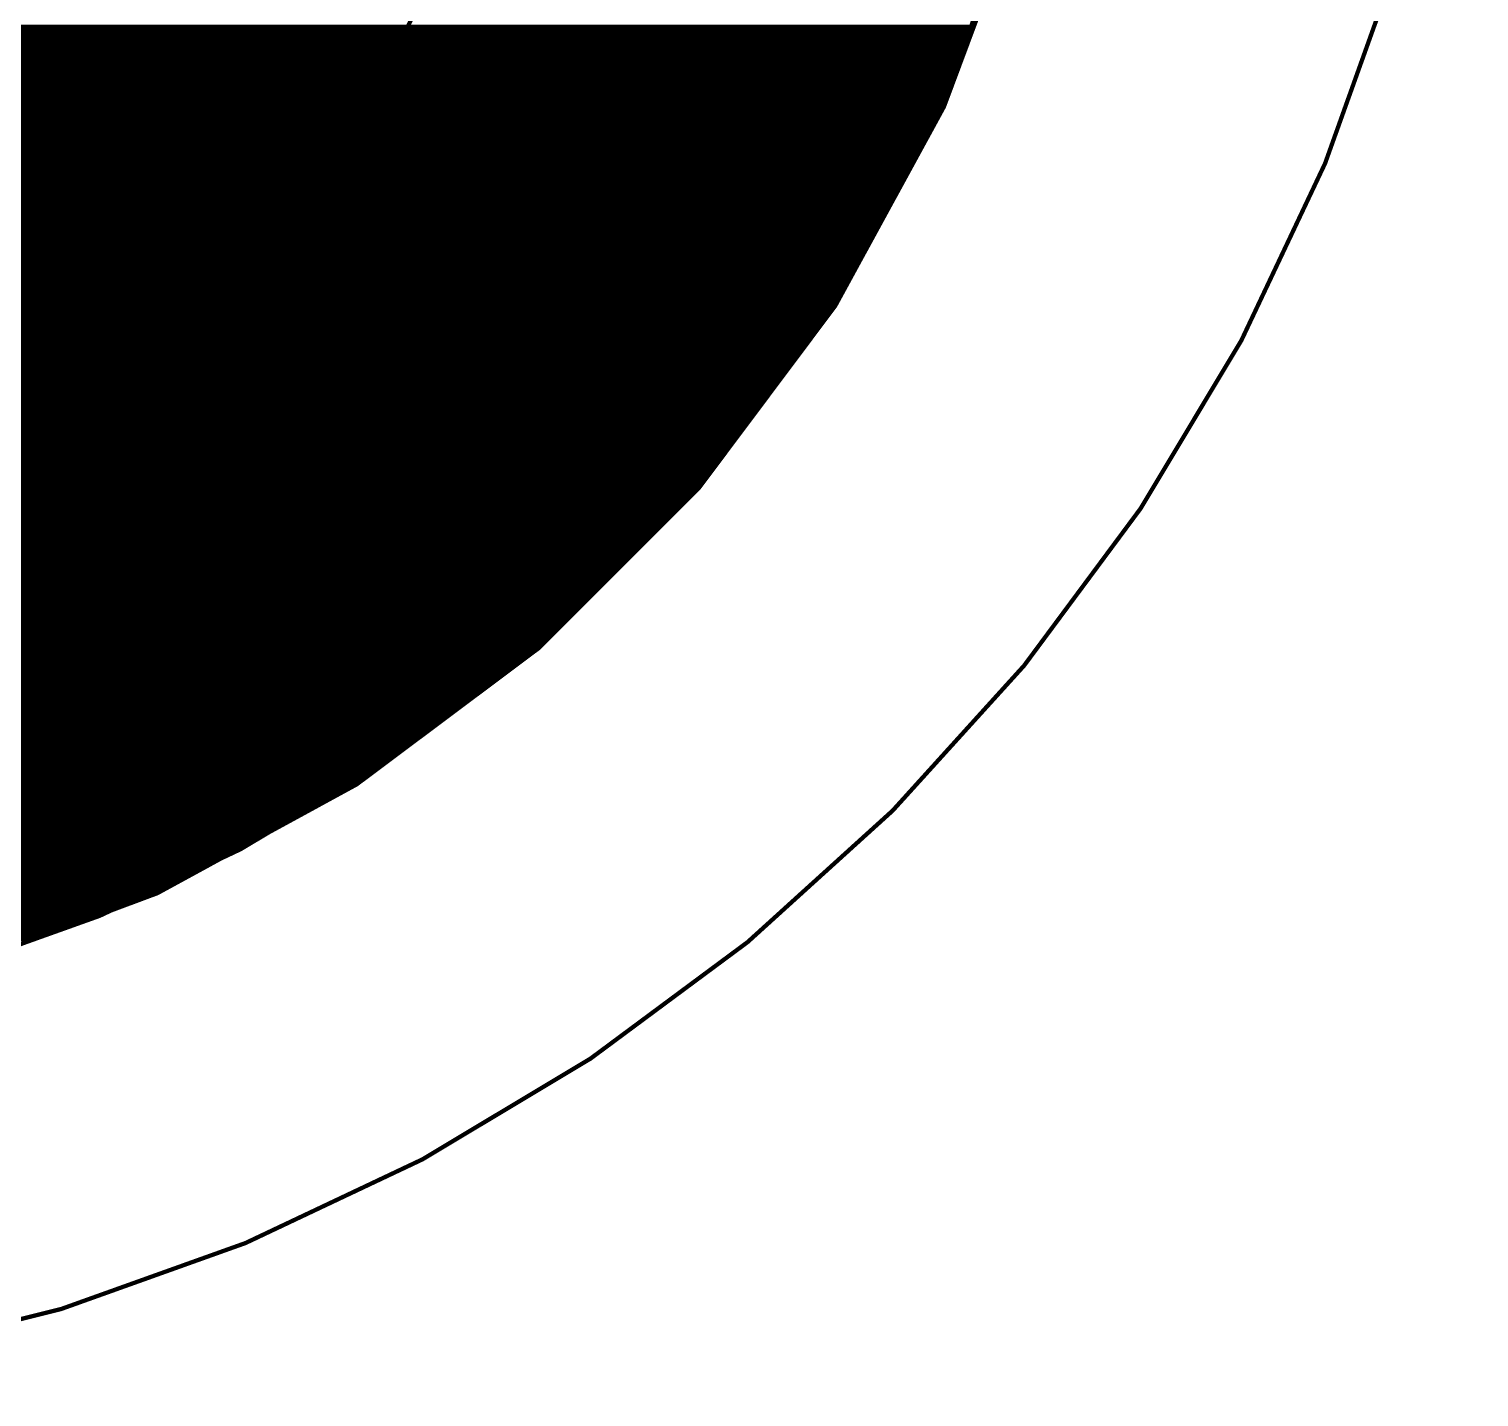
# Model space of a CAD drawing. Extents: x 4.96 to 14.37, y 2.4 to 11.81.
# Drawn here: x 10.955 to 14.372, y 2.402 to 5.625 of the extents above; entities that cross this region are included whole.
import ezdxf

# ---------------------------------------------------------------- set-up
doc = ezdxf.new("R2010")
doc.units = 0
for name, color, linetype in [('1', 12, 'CONTINUOUS'), ('20', 31, 'CONTINUOUS'), ('51', 253, 'CONTINUOUS')]:
    doc.layers.add(name, color=color, linetype=linetype)

msp = doc.modelspace()

# ---------------------------------------------------------------- linework, layer by layer
at = {"layer": '1', "const_width": 0.01}
for points in [[(13.2981, 5.9435), (13.1111, 5.4422)], [(13.2981, 5.9435), (13.1111, 5.4422)], [(11.835, 5.6033), (11.8953, 5.7326)], [(10.7823, 5.6), (13.17, 5.6)], [(10.7923, 5.61), (13.1737, 5.61)], [(10.8023, 5.62), (13.1774, 5.62)], [(10.8123, 5.63), (13.1812, 5.63)], [(11.7742, 5.5476), (11.835, 5.6033)], [(11.8314, 5.6), (13.17, 5.6)], [(11.8381, 5.61), (13.1737, 5.61)], [(11.8428, 5.62), (13.1774, 5.62)], [(11.8475, 5.63), (13.1812, 5.63)], [(10.7523, 5.57), (13.1588, 5.57)], [(10.7623, 5.58), (13.1625, 5.58)], [(10.7723, 5.59), (13.1662, 5.59)], [(11.7987, 5.57), (13.1588, 5.57)], [(11.8096, 5.58), (13.1625, 5.58)], [(11.8205, 5.59), (13.1662, 5.59)], [(10.7008, 5.53), (13.1439, 5.53)], [(10.7223, 5.54), (13.1476, 5.54)], [(10.734, 5.55), (13.1513, 5.55)], [(10.7423, 5.56), (13.1551, 5.56)], [(11.7427, 5.4715), (11.7742, 5.5476)], [(11.7669, 5.53), (13.1439, 5.53)], [(11.7711, 5.54), (13.1476, 5.54)], [(11.7768, 5.55), (13.1513, 5.55)], [(11.7878, 5.56), (13.1551, 5.56)], [(10.6365, 5.5), (13.1327, 5.5)], [(10.6579, 5.51), (13.1364, 5.51)], [(10.6794, 5.52), (13.1401, 5.52)], [(11.7545, 5.5), (13.1327, 5.5)], [(11.7587, 5.51), (13.1364, 5.51)], [(11.7628, 5.52), (13.1401, 5.52)], [(10.5751, 5.47), (13.1215, 5.47)], [(10.5936, 5.48), (13.1252, 5.48)], [(10.6151, 5.49), (13.129, 5.49)], [(11.6418, 5.3706), (11.7427, 5.4715)], [(11.7412, 5.47), (13.1215, 5.47)], [(11.7462, 5.48), (13.1252, 5.48)], [(11.7504, 5.49), (13.129, 5.49)], [(10.518, 5.43), (13.1045, 5.43)], [(10.5323, 5.44), (13.1099, 5.44)], [(10.5465, 5.45), (13.114, 5.45)], [(10.5608, 5.46), (13.1178, 5.46)], [(11.7012, 5.43), (13.1045, 5.43)], [(11.7112, 5.44), (13.1099, 5.44)], [(11.7212, 5.45), (13.114, 5.45)], [(11.7312, 5.46), (13.1178, 5.46)], [(13.1111, 5.4422), (12.8547, 4.9726)], [(13.1111, 5.4422), (12.8547, 4.9726)], [(10.4751, 5.4), (13.0881, 5.4)], [(10.4894, 5.41), (13.0935, 5.41)], [(10.5037, 5.42), (13.099, 5.42)], [(11.6712, 5.4), (13.0881, 5.4)], [(11.6812, 5.41), (13.0935, 5.41)], [(11.6912, 5.42), (13.099, 5.42)], [(10.3612, 5.36), (13.0662, 5.36)], [(10.3985, 5.37), (13.0717, 5.37)], [(10.4466, 5.38), (13.0772, 5.38)], [(10.465, 5.39), (13.0826, 5.39)], [(11.56, 5.2538), (11.6418, 5.3706)], [(11.6344, 5.36), (13.0662, 5.36)], [(11.6414, 5.37), (13.0717, 5.37)], [(11.6512, 5.38), (13.0772, 5.38)], [(11.6612, 5.39), (13.0826, 5.39)], [(10.2719, 5.33), (13.0499, 5.33)], [(10.2934, 5.34), (13.0553, 5.34)], [(10.3238, 5.35), (13.0608, 5.35)], [(11.6134, 5.33), (13.0499, 5.33)], [(11.6204, 5.34), (13.0553, 5.34)], [(11.6274, 5.35), (13.0608, 5.35)], [(10.2076, 5.3), (13.0335, 5.3)], [(10.229, 5.31), (13.0389, 5.31)], [(10.2505, 5.32), (13.0444, 5.32)], [(11.5924, 5.3), (13.0335, 5.3)], [(11.5994, 5.31), (13.0389, 5.31)], [(11.6064, 5.32), (13.0444, 5.32)], [(9.988, 5.26), (13.0116, 5.26)], [(10.0651, 5.27), (13.0171, 5.27)], [(10.1725, 5.28), (13.0226, 5.28)], [(10.1861, 5.29), (13.028, 5.29)], [(11.5644, 5.26), (13.0116, 5.26)], [(11.5714, 5.27), (13.0171, 5.27)], [(11.5784, 5.28), (13.0226, 5.28)], [(11.5854, 5.29), (13.028, 5.29)], [(9.876, 5.23), (12.9953, 5.23)], [(9.9133, 5.24), (13.0007, 5.24)], [(9.9506, 5.25), (13.0062, 5.25)], [(11.4905, 5.2095), (11.56, 5.2538)], [(11.5227, 5.23), (12.9953, 5.23)], [(11.5384, 5.24), (13.0007, 5.24)], [(11.5541, 5.25), (13.0062, 5.25)], [(6.4102, 5.22), (12.9898, 5.22)], [(6.4157, 5.21), (12.9843, 5.21)], [(6.4211, 5.2), (12.9789, 5.2)], [(6.4266, 5.19), (12.9734, 5.19)], [(11.4462, 5.14), (11.4905, 5.2095)], [(11.4781, 5.19), (12.9734, 5.19)], [(11.4845, 5.2), (12.9789, 5.2)], [(11.4913, 5.21), (12.9843, 5.21)], [(11.507, 5.22), (12.9898, 5.22)], [(6.4321, 5.18), (12.968, 5.18)], [(6.4375, 5.17), (12.9625, 5.17)], [(6.443, 5.16), (12.957, 5.16)], [(11.459, 5.16), (12.957, 5.16)], [(11.4654, 5.17), (12.9625, 5.17)], [(11.4717, 5.18), (12.968, 5.18)], [(6.4484, 5.15), (12.9516, 5.15)], [(6.4539, 5.14), (12.9461, 5.14)], [(6.4594, 5.13), (12.9406, 5.13)], [(6.4648, 5.12), (12.9352, 5.12)], [(11.3294, 5.0582), (11.4462, 5.14)], [(11.4177, 5.12), (12.9352, 5.12)], [(11.432, 5.13), (12.9406, 5.13)], [(11.4462, 5.14), (12.9461, 5.14)], [(11.4526, 5.15), (12.9516, 5.15)], [(6.4703, 5.11), (12.9297, 5.11)], [(6.4757, 5.1), (12.9243, 5.1)], [(6.4812, 5.09), (12.9188, 5.09)], [(11.3749, 5.09), (12.9188, 5.09)], [(11.3891, 5.1), (12.9243, 5.1)], [(11.4034, 5.11), (12.9297, 5.11)], [(6.4867, 5.08), (12.9133, 5.08)], [(6.4921, 5.07), (12.9079, 5.07)], [(6.4976, 5.06), (12.9024, 5.06)], [(11.2285, 4.9573), (11.3294, 5.0582)], [(11.332, 5.06), (12.9024, 5.06)], [(11.3463, 5.07), (12.9079, 5.07)], [(11.3606, 5.08), (12.9133, 5.08)], [(6.503, 5.05), (12.897, 5.05)], [(6.5085, 5.04), (12.8915, 5.04)], [(6.514, 5.03), (12.886, 5.03)], [(6.5194, 5.02), (12.8806, 5.02)], [(11.2912, 5.02), (12.8806, 5.02)], [(11.3012, 5.03), (12.886, 5.03)], [(11.3112, 5.04), (12.8915, 5.04)], [(11.3212, 5.05), (12.897, 5.05)], [(6.5249, 5.01), (12.8751, 5.01)], [(6.5303, 5), (12.8697, 5)], [(6.5358, 4.99), (12.8642, 4.99)], [(11.2612, 4.99), (12.8642, 4.99)], [(11.2712, 5), (12.8697, 5)], [(11.2812, 5.01), (12.8751, 5.01)], [(6.5413, 4.98), (12.8587, 4.98)], [(6.5472, 4.97), (12.8528, 4.97)], [(6.5547, 4.96), (12.8453, 4.96)], [(6.5622, 4.95), (12.8378, 4.95)], [(11.1524, 4.9258), (11.2285, 4.9573)], [(11.2109, 4.95), (12.8378, 4.95)], [(11.2312, 4.96), (12.8453, 4.96)], [(11.2412, 4.97), (12.8528, 4.97)], [(11.2512, 4.98), (12.8587, 4.98)], [(12.8547, 4.9726), (12.5341, 4.5443)], [(12.8547, 4.9726), (12.5341, 4.5443)], [(6.5697, 4.94), (12.8303, 4.94)], [(6.5772, 4.93), (12.8228, 4.93)], [(6.5847, 4.92), (12.8153, 4.92)], [(11.0967, 4.865), (11.1524, 4.9258)], [(11.1471, 4.92), (12.8153, 4.92)], [(11.1626, 4.93), (12.8228, 4.93)], [(11.1867, 4.94), (12.8303, 4.94)], [(6.5922, 4.91), (12.8078, 4.91)], [(6.5996, 4.9), (12.8004, 4.9)], [(6.6071, 4.89), (12.7929, 4.89)], [(11.1196, 4.89), (12.7929, 4.89)], [(11.1288, 4.9), (12.8004, 4.9)], [(11.1379, 4.91), (12.8078, 4.91)], [(6.6146, 4.88), (12.7854, 4.88)], [(6.6221, 4.87), (12.7779, 4.87)], [(6.6296, 4.86), (12.7704, 4.86)], [(6.6371, 4.85), (12.7629, 4.85)], [(10.9674, 4.8047), (11.0967, 4.865)], [(11.0645, 4.85), (12.7629, 4.85)], [(11.086, 4.86), (12.7704, 4.86)], [(11.1013, 4.87), (12.7779, 4.87)], [(11.1105, 4.88), (12.7854, 4.88)], [(6.6446, 4.84), (12.7554, 4.84)], [(6.652, 4.83), (12.748, 4.83)], [(6.6595, 4.82), (12.7405, 4.82)], [(11.0002, 4.82), (12.7405, 4.82)], [(11.0216, 4.83), (12.748, 4.83)], [(11.0431, 4.84), (12.7554, 4.84)], [(6.667, 4.81), (12.733, 4.81)], [(6.6745, 4.8), (12.7255, 4.8)], [(6.682, 4.79), (12.718, 4.79)], [(6.6895, 4.78), (12.7105, 4.78)], [(10.8506, 4.7229), (10.9674, 4.8047)], [(10.9321, 4.78), (12.7105, 4.78)], [(10.9464, 4.79), (12.718, 4.79)], [(10.9607, 4.8), (12.7255, 4.8)], [(10.9788, 4.81), (12.733, 4.81)], [(6.697, 4.77), (12.703, 4.77)], [(6.7045, 4.76), (12.6956, 4.76)], [(6.7119, 4.75), (12.6881, 4.75)], [(10.8893, 4.75), (12.6881, 4.75)], [(10.9036, 4.76), (12.6956, 4.76)], [(10.9179, 4.77), (12.703, 4.77)], [(6.7194, 4.74), (12.6806, 4.74)], [(6.7269, 4.73), (12.6731, 4.73)], [(6.7344, 4.72), (12.6656, 4.72)], [(6.7419, 4.71), (12.6581, 4.71)], [(10.7923, 4.71), (12.6581, 4.71)], [(10.8375, 4.72), (12.6656, 4.72)], [(10.8607, 4.73), (12.6731, 4.73)], [(10.875, 4.74), (12.6806, 4.74)], [(6.7494, 4.7), (12.6506, 4.7)], [(6.7569, 4.69), (12.6432, 4.69)], [(6.7643, 4.68), (12.6357, 4.68)], [(10.7375, 4.68), (12.6357, 4.68)], [(10.7505, 4.69), (12.6432, 4.69)], [(10.7635, 4.7), (12.6506, 4.7)], [(6.7718, 4.67), (12.6282, 4.67)], [(6.7793, 4.66), (12.6207, 4.66)], [(6.7868, 4.65), (12.6132, 4.65)], [(10.6865, 4.65), (12.6132, 4.65)], [(10.7114, 4.66), (12.6207, 4.66)], [(10.7244, 4.67), (12.6282, 4.67)], [(6.7943, 4.64), (12.6057, 4.64)], [(6.8018, 4.63), (12.5982, 4.63)], [(6.8093, 4.62), (12.5907, 4.62)], [(6.8167, 4.61), (12.5833, 4.61)], [(10.5499, 4.61), (12.5833, 4.61)], [(10.5745, 4.62), (12.5907, 4.62)], [(10.6118, 4.63), (12.5982, 4.63)], [(10.6491, 4.64), (12.6057, 4.64)], [(6.8242, 4.6), (12.5758, 4.6)], [(6.8317, 4.59), (12.5683, 4.59)], [(6.8392, 4.58), (12.5608, 4.58)], [(10.4855, 4.58), (12.5608, 4.58)], [(10.507, 4.59), (12.5683, 4.59)], [(10.5284, 4.6), (12.5758, 4.6)], [(6.8467, 4.57), (12.5533, 4.57)], [(6.8542, 4.56), (12.5458, 4.56)], [(6.8617, 4.55), (12.5384, 4.55)], [(6.8702, 4.54), (12.5298, 4.54)], [(10.3283, 4.54), (12.5298, 4.54)], [(10.3475, 4.55), (12.5384, 4.55)], [(10.4426, 4.56), (12.5458, 4.56)], [(10.4641, 4.57), (12.5533, 4.57)], [(12.5341, 4.5443), (12.1557, 4.1659)], [(12.5341, 4.5443), (12.1557, 4.1659)], [(6.8802, 4.53), (12.5198, 4.53)], [(6.8902, 4.52), (12.5098, 4.52)], [(6.9002, 4.51), (12.4998, 4.51)], [(10.2131, 4.51), (12.4998, 4.51)], [(10.2898, 4.52), (12.5098, 4.52)], [(10.309, 4.53), (12.5198, 4.53)], [(6.9102, 4.5), (12.4898, 4.5)], [(6.9202, 4.49), (12.4798, 4.49)], [(6.9302, 4.48), (12.4698, 4.48)], [(10.052, 4.48), (12.4698, 4.48)], [(10.0893, 4.49), (12.4798, 4.49)], [(10.1267, 4.5), (12.4898, 4.5)], [(6.9402, 4.47), (12.4598, 4.47)], [(6.9502, 4.46), (12.4498, 4.46)], [(6.9602, 4.45), (12.4398, 4.45)], [(6.9602, 4.45), (12.4398, 4.45)], [(6.9702, 4.44), (12.4298, 4.44)], [(6.9702, 4.44), (12.4298, 4.44)], [(9.8653, 4.46), (12.4498, 4.46)], [(10.0147, 4.47), (12.4598, 4.47)], [(6.9802, 4.43), (12.4198, 4.43)], [(6.9802, 4.43), (12.4198, 4.43)], [(6.9902, 4.42), (12.4098, 4.42)], [(6.9902, 4.42), (12.4098, 4.42)], [(7.0002, 4.41), (12.3998, 4.41)], [(7.0002, 4.41), (12.3998, 4.41)], [(7.0102, 4.4), (12.3898, 4.4)], [(7.0102, 4.4), (12.3898, 4.4)], [(7.0202, 4.39), (12.3798, 4.39)], [(7.0202, 4.39), (12.3798, 4.39)], [(7.0302, 4.38), (12.3698, 4.38)], [(7.0302, 4.38), (12.3698, 4.38)], [(7.0402, 4.37), (12.3598, 4.37)], [(7.0402, 4.37), (12.3598, 4.37)], [(7.0502, 4.36), (12.3498, 4.36)], [(7.0502, 4.36), (12.3498, 4.36)], [(7.0602, 4.35), (12.3398, 4.35)], [(7.0602, 4.35), (12.3398, 4.35)], [(7.0702, 4.34), (12.3298, 4.34)], [(7.0702, 4.34), (12.3298, 4.34)], [(7.0802, 4.33), (12.3198, 4.33)], [(7.0802, 4.33), (12.3198, 4.33)], [(7.0902, 4.32), (12.3098, 4.32)], [(7.0902, 4.32), (12.3098, 4.32)], [(7.1002, 4.31), (12.2998, 4.31)], [(7.1002, 4.31), (12.2998, 4.31)], [(7.1102, 4.3), (12.2898, 4.3)], [(7.1102, 4.3), (12.2898, 4.3)], [(7.1202, 4.29), (12.2798, 4.29)], [(7.1202, 4.29), (12.2798, 4.29)], [(7.1302, 4.28), (12.2698, 4.28)], [(7.1302, 4.28), (12.2698, 4.28)], [(7.1402, 4.27), (12.2598, 4.27)], [(7.1402, 4.27), (12.2598, 4.27)], [(7.1502, 4.26), (12.2498, 4.26)], [(7.1502, 4.26), (12.2498, 4.26)], [(7.1602, 4.25), (12.2398, 4.25)], [(7.1602, 4.25), (12.2398, 4.25)], [(7.1702, 4.24), (12.2298, 4.24)], [(7.1702, 4.24), (12.2298, 4.24)], [(7.1802, 4.23), (12.2198, 4.23)], [(7.1802, 4.23), (12.2198, 4.23)], [(7.1902, 4.22), (12.2098, 4.22)], [(7.1902, 4.22), (12.2098, 4.22)], [(7.2002, 4.21), (12.1998, 4.21)], [(7.2002, 4.21), (12.1998, 4.21)], [(7.2102, 4.2), (12.1898, 4.2)], [(7.2102, 4.2), (12.1898, 4.2)], [(7.2202, 4.19), (12.1798, 4.19)], [(7.2202, 4.19), (12.1798, 4.19)], [(7.2302, 4.18), (12.1698, 4.18)], [(7.2302, 4.18), (12.1698, 4.18)], [(7.2402, 4.17), (12.1598, 4.17)], [(7.2402, 4.17), (12.1598, 4.17)], [(12.1557, 4.1659), (11.7274, 3.8453)], [(12.1557, 4.1659), (11.7274, 3.8453)], [(7.2522, 4.16), (12.1478, 4.16)], [(7.2522, 4.16), (12.1478, 4.16)], [(7.2656, 4.15), (12.1344, 4.15)], [(7.2656, 4.15), (12.1344, 4.15)], [(7.2789, 4.14), (12.1211, 4.14)], [(7.2789, 4.14), (12.1211, 4.14)], [(7.2923, 4.13), (12.1077, 4.13)], [(7.2923, 4.13), (12.1077, 4.13)], [(7.3056, 4.12), (12.0944, 4.12)], [(7.3056, 4.12), (12.0944, 4.12)], [(7.319, 4.11), (12.081, 4.11)], [(7.319, 4.11), (12.081, 4.11)], [(7.3324, 4.1), (12.0676, 4.1)], [(7.3324, 4.1), (12.0676, 4.1)], [(7.3457, 4.09), (12.0543, 4.09)], [(7.3457, 4.09), (12.0543, 4.09)], [(7.3591, 4.08), (12.0409, 4.08)], [(7.3591, 4.08), (12.0409, 4.08)], [(7.3724, 4.07), (12.0276, 4.07)], [(7.3724, 4.07), (12.0276, 4.07)], [(7.3858, 4.06), (12.0142, 4.06)], [(7.3858, 4.06), (12.0142, 4.06)], [(7.3992, 4.05), (12.0008, 4.05)], [(7.3992, 4.05), (12.0008, 4.05)], [(7.4125, 4.04), (11.9875, 4.04)], [(7.4125, 4.04), (11.9875, 4.04)], [(7.4259, 4.03), (11.9741, 4.03)], [(7.4259, 4.03), (11.9741, 4.03)], [(7.4392, 4.02), (11.9608, 4.02)], [(7.4392, 4.02), (11.9608, 4.02)], [(7.4526, 4.01), (11.9474, 4.01)], [(7.4526, 4.01), (11.9474, 4.01)], [(7.4659, 4), (11.9341, 4)], [(7.4659, 4), (11.9341, 4)], [(7.4793, 3.99), (11.9207, 3.99)], [(7.4793, 3.99), (11.9207, 3.99)], [(7.4927, 3.98), (11.9073, 3.98)], [(7.4927, 3.98), (11.9073, 3.98)], [(7.506, 3.97), (11.894, 3.97)], [(7.506, 3.97), (11.894, 3.97)], [(7.5194, 3.96), (11.8806, 3.96)], [(7.5194, 3.96), (11.8806, 3.96)], [(7.5327, 3.95), (11.8673, 3.95)], [(7.5327, 3.95), (11.8673, 3.95)], [(7.5461, 3.94), (11.8539, 3.94)], [(7.5461, 3.94), (11.8539, 3.94)], [(7.5595, 3.93), (11.8406, 3.93)], [(7.5595, 3.93), (11.8406, 3.93)], [(7.5728, 3.92), (11.8272, 3.92)], [(7.5728, 3.92), (11.8272, 3.92)], [(7.5862, 3.91), (11.8138, 3.91)], [(7.5862, 3.91), (11.8138, 3.91)], [(7.5995, 3.9), (11.8005, 3.9)], [(7.5995, 3.9), (11.8005, 3.9)], [(7.6129, 3.89), (11.7871, 3.89)], [(7.6129, 3.89), (11.7871, 3.89)], [(7.6262, 3.88), (11.7738, 3.88)], [(7.6262, 3.88), (11.7738, 3.88)], [(7.6396, 3.87), (11.7604, 3.87)], [(7.6396, 3.87), (11.7604, 3.87)], [(7.653, 3.86), (11.747, 3.86)], [(7.653, 3.86), (11.747, 3.86)], [(7.6663, 3.85), (11.7337, 3.85)], [(7.6663, 3.85), (11.7337, 3.85)], [(7.6823, 3.84), (11.7177, 3.84)], [(7.6823, 3.84), (11.7177, 3.84)], [(7.7006, 3.83), (11.6994, 3.83)], [(7.7006, 3.83), (11.6994, 3.83)], [(11.7274, 3.8453), (11.2578, 3.5889)], [(11.7274, 3.8453), (11.2578, 3.5889)], [(7.7189, 3.82), (11.6811, 3.82)], [(7.7189, 3.82), (11.6811, 3.82)], [(7.7372, 3.81), (11.6628, 3.81)], [(7.7372, 3.81), (11.6628, 3.81)], [(7.7556, 3.8), (11.6444, 3.8)], [(7.7556, 3.8), (11.6444, 3.8)], [(7.7739, 3.79), (11.6261, 3.79)], [(7.7739, 3.79), (11.6261, 3.79)], [(7.7922, 3.78), (11.6078, 3.78)], [(7.7922, 3.78), (11.6078, 3.78)], [(7.8105, 3.77), (11.5895, 3.77)], [(7.8105, 3.77), (11.5895, 3.77)], [(7.8288, 3.76), (11.5712, 3.76)], [(7.8288, 3.76), (11.5712, 3.76)], [(7.8471, 3.75), (11.5529, 3.75)], [(7.8471, 3.75), (11.5529, 3.75)], [(7.8654, 3.74), (11.5346, 3.74)], [(7.8654, 3.74), (11.5346, 3.74)], [(7.8838, 3.73), (11.5162, 3.73)], [(7.8838, 3.73), (11.5162, 3.73)], [(7.9021, 3.72), (11.4979, 3.72)], [(7.9021, 3.72), (11.4979, 3.72)], [(7.9204, 3.71), (11.4796, 3.71)], [(7.9204, 3.71), (11.4796, 3.71)], [(7.9387, 3.7), (11.4613, 3.7)], [(7.9387, 3.7), (11.4613, 3.7)], [(7.957, 3.69), (11.443, 3.69)], [(7.957, 3.69), (11.443, 3.69)], [(7.9753, 3.68), (11.4247, 3.68)], [(7.9753, 3.68), (11.4247, 3.68)], [(7.9936, 3.67), (11.4064, 3.67)], [(7.9936, 3.67), (11.4064, 3.67)], [(8.012, 3.66), (11.3881, 3.66)], [(8.012, 3.66), (11.3881, 3.66)], [(8.0303, 3.65), (11.3697, 3.65)], [(8.0303, 3.65), (11.3697, 3.65)], [(8.0486, 3.64), (11.3514, 3.64)], [(8.0486, 3.64), (11.3514, 3.64)], [(8.0669, 3.63), (11.3331, 3.63)], [(8.0669, 3.63), (11.3331, 3.63)], [(8.0852, 3.62), (11.3148, 3.62)], [(8.0852, 3.62), (11.3148, 3.62)], [(8.1035, 3.61), (11.2965, 3.61)], [(8.1035, 3.61), (11.2965, 3.61)], [(8.1218, 3.6), (11.2782, 3.6)], [(8.1218, 3.6), (11.2782, 3.6)], [(8.1401, 3.59), (11.2599, 3.59)], [(8.1401, 3.59), (11.2599, 3.59)], [(11.2578, 3.5889), (10.7565, 3.4019)], [(11.2578, 3.5889), (10.7565, 3.4019)], [(8.166, 3.58), (11.234, 3.58)], [(8.166, 3.58), (11.234, 3.58)], [(8.1928, 3.57), (11.2072, 3.57)], [(8.1928, 3.57), (11.2072, 3.57)], [(8.2196, 3.56), (11.1804, 3.56)], [(8.2196, 3.56), (11.1804, 3.56)], [(8.2464, 3.55), (11.1536, 3.55)], [(8.2464, 3.55), (11.1536, 3.55)], [(8.2733, 3.54), (11.1268, 3.54)], [(8.2733, 3.54), (11.1268, 3.54)], [(8.3001, 3.53), (11.0999, 3.53)], [(8.3001, 3.53), (11.0999, 3.53)], [(8.3269, 3.52), (11.0731, 3.52)], [(8.3269, 3.52), (11.0731, 3.52)], [(8.3537, 3.51), (11.0463, 3.51)], [(8.3537, 3.51), (11.0463, 3.51)], [(8.3805, 3.5), (11.0195, 3.5)], [(8.3805, 3.5), (11.0195, 3.5)], [(8.4073, 3.49), (10.9927, 3.49)], [(8.4073, 3.49), (10.9927, 3.49)], [(8.4341, 3.48), (10.9659, 3.48)], [(8.4341, 3.48), (10.9659, 3.48)]]:
    msp.add_lwpolyline(points, dxfattribs=at)
at = {"layer": '1', "const_width": 0.005}
for points in [[(11.8314, 5.6025, 1), (11.8314, 5.5975)], [(11.8327, 5.6044, 1), (11.8373, 5.6022)], [(11.8367, 5.6015, 1), (11.8333, 5.6051)], [(11.8381, 5.6125, 1), (11.8381, 5.6075)], [(11.8428, 5.6225, 1), (11.8428, 5.6175)], [(13.17, 5.5975, 1), (13.17, 5.6025)], [(13.17, 5.5975, 1), (13.17, 5.6025)], [(13.1737, 5.6075, 1), (13.1737, 5.6125)], [(13.1737, 5.6075, 1), (13.1737, 5.6125)], [(13.1774, 5.6175, 1), (13.1774, 5.6225)], [(13.1774, 5.6175, 1), (13.1774, 5.6225)], [(11.7987, 5.5725, 1), (11.7987, 5.5675)], [(11.8096, 5.5825, 1), (11.8096, 5.5775)], [(11.8205, 5.5925, 1), (11.8205, 5.5875)], [(13.1588, 5.5675, 1), (13.1588, 5.5725)], [(13.1588, 5.5675, 1), (13.1588, 5.5725)], [(13.1625, 5.5775, 1), (13.1625, 5.5825)], [(13.1625, 5.5775, 1), (13.1625, 5.5825)], [(13.1662, 5.5875, 1), (13.1662, 5.5925)], [(13.1662, 5.5875, 1), (13.1662, 5.5925)], [(11.7669, 5.5325, 1), (11.7669, 5.5275)], [(11.7711, 5.5425, 1), (11.7711, 5.5375)], [(11.7725, 5.5494, 1), (11.7759, 5.5458)], [(11.7765, 5.5466, 1), (11.7719, 5.5486)], [(11.7768, 5.5525, 1), (11.7768, 5.5475)], [(11.7878, 5.5625, 1), (11.7878, 5.5575)], [(13.1439, 5.5275, 1), (13.1439, 5.5325)], [(13.1439, 5.5275, 1), (13.1439, 5.5325)], [(13.1476, 5.5375, 1), (13.1476, 5.5425)], [(13.1476, 5.5375, 1), (13.1476, 5.5425)], [(13.1513, 5.5475, 1), (13.1513, 5.5525)], [(13.1513, 5.5475, 1), (13.1513, 5.5525)], [(13.1551, 5.5575, 1), (13.1551, 5.5625)], [(13.1551, 5.5575, 1), (13.1551, 5.5625)], [(11.7545, 5.5025, 1), (11.7545, 5.4975)], [(11.7587, 5.5125, 1), (11.7587, 5.5075)], [(11.7628, 5.5225, 1), (11.7628, 5.5175)], [(13.1327, 5.4975, 1), (13.1327, 5.5025)], [(13.1327, 5.4975, 1), (13.1327, 5.5025)], [(13.1364, 5.5075, 1), (13.1364, 5.5125)], [(13.1364, 5.5075, 1), (13.1364, 5.5125)], [(13.1401, 5.5175, 1), (13.1401, 5.5225)], [(13.1401, 5.5175, 1), (13.1401, 5.5225)], [(11.7412, 5.4725, 1), (11.7412, 5.4675)], [(11.7404, 5.4724, 1), (11.745, 5.4705)], [(11.7445, 5.4697, 1), (11.7409, 5.4732)], [(11.7462, 5.4825, 1), (11.7462, 5.4775)], [(11.7504, 5.4925, 1), (11.7504, 5.4875)], [(13.1215, 5.4675, 1), (13.1215, 5.4725)], [(13.1215, 5.4675, 1), (13.1215, 5.4725)], [(13.1252, 5.4775, 1), (13.1252, 5.4825)], [(13.1252, 5.4775, 1), (13.1252, 5.4825)], [(13.129, 5.4875, 1), (13.129, 5.4925)], [(13.129, 5.4875, 1), (13.129, 5.4925)], [(11.7012, 5.4325, 1), (11.7012, 5.4275)], [(11.7112, 5.4425, 1), (11.7112, 5.4375)], [(11.7212, 5.4525, 1), (11.7212, 5.4475)], [(11.7312, 5.4625, 1), (11.7312, 5.4575)], [(13.1045, 5.4275, 1), (13.1045, 5.4325)], [(13.1045, 5.4275, 1), (13.1045, 5.4325)], [(13.1088, 5.4431, 1), (13.1135, 5.4413)], [(13.1088, 5.4431, 1), (13.1135, 5.4413)], [(13.1133, 5.441, 1), (13.1089, 5.4434)], [(13.1133, 5.441, 1), (13.1089, 5.4434)], [(13.1099, 5.4375, 1), (13.1099, 5.4425)], [(13.1099, 5.4375, 1), (13.1099, 5.4425)], [(13.114, 5.4475, 1), (13.114, 5.4525)], [(13.114, 5.4475, 1), (13.114, 5.4525)], [(13.1178, 5.4575, 1), (13.1178, 5.4625)], [(13.1178, 5.4575, 1), (13.1178, 5.4625)], [(11.6712, 5.4025, 1), (11.6712, 5.3975)], [(11.6812, 5.4125, 1), (11.6812, 5.4075)], [(11.6912, 5.4225, 1), (11.6912, 5.4175)], [(13.0881, 5.3975, 1), (13.0881, 5.4025)], [(13.0881, 5.3975, 1), (13.0881, 5.4025)], [(13.0935, 5.4075, 1), (13.0935, 5.4125)], [(13.0935, 5.4075, 1), (13.0935, 5.4125)], [(13.099, 5.4175, 1), (13.099, 5.4225)], [(13.099, 5.4175, 1), (13.099, 5.4225)], [(11.6344, 5.3625, 1), (11.6344, 5.3575)], [(11.6414, 5.3725, 1), (11.6414, 5.3675)], [(11.6401, 5.3724, 1), (11.6436, 5.3688)], [(11.6439, 5.3692, 1), (11.6398, 5.372)], [(11.6512, 5.3825, 1), (11.6512, 5.3775)], [(11.6612, 5.3925, 1), (11.6612, 5.3875)], [(13.0662, 5.3575, 1), (13.0662, 5.3625)], [(13.0662, 5.3575, 1), (13.0662, 5.3625)], [(13.0717, 5.3675, 1), (13.0717, 5.3725)], [(13.0717, 5.3675, 1), (13.0717, 5.3725)], [(13.0772, 5.3775, 1), (13.0772, 5.3825)], [(13.0772, 5.3775, 1), (13.0772, 5.3825)], [(13.0826, 5.3875, 1), (13.0826, 5.3925)], [(13.0826, 5.3875, 1), (13.0826, 5.3925)], [(11.6134, 5.3325, 1), (11.6134, 5.3275)], [(11.6204, 5.3425, 1), (11.6204, 5.3375)], [(11.6274, 5.3525, 1), (11.6274, 5.3475)], [(13.0499, 5.3275, 1), (13.0499, 5.3325)], [(13.0499, 5.3275, 1), (13.0499, 5.3325)], [(13.0553, 5.3375, 1), (13.0553, 5.3425)], [(13.0553, 5.3375, 1), (13.0553, 5.3425)], [(13.0608, 5.3475, 1), (13.0608, 5.3525)], [(13.0608, 5.3475, 1), (13.0608, 5.3525)], [(11.5924, 5.3025, 1), (11.5924, 5.2975)], [(11.5994, 5.3125, 1), (11.5994, 5.3075)], [(11.6064, 5.3225, 1), (11.6064, 5.3175)], [(13.0335, 5.2975, 1), (13.0335, 5.3025)], [(13.0335, 5.2975, 1), (13.0335, 5.3025)], [(13.0389, 5.3075, 1), (13.0389, 5.3125)], [(13.0389, 5.3075, 1), (13.0389, 5.3125)], [(13.0444, 5.3175, 1), (13.0444, 5.3225)], [(13.0444, 5.3175, 1), (13.0444, 5.3225)], [(11.5644, 5.2625, 1), (11.5644, 5.2575)], [(11.5714, 5.2725, 1), (11.5714, 5.2675)], [(11.5784, 5.2825, 1), (11.5784, 5.2775)], [(11.5854, 5.2925, 1), (11.5854, 5.2875)], [(13.0116, 5.2575, 1), (13.0116, 5.2625)], [(13.0116, 5.2575, 1), (13.0116, 5.2625)], [(13.0171, 5.2675, 1), (13.0171, 5.2725)], [(13.0171, 5.2675, 1), (13.0171, 5.2725)], [(13.0226, 5.2775, 1), (13.0226, 5.2825)], [(13.0226, 5.2775, 1), (13.0226, 5.2825)], [(13.028, 5.2875, 1), (13.028, 5.2925)], [(13.028, 5.2875, 1), (13.028, 5.2925)], [(11.5227, 5.2325, 1), (11.5227, 5.2275)], [(11.5384, 5.2425, 1), (11.5384, 5.2375)], [(11.5541, 5.2525, 1), (11.5541, 5.2475)], [(11.558, 5.2552, 1), (11.5621, 5.2523)], [(11.5614, 5.2517, 1), (11.5587, 5.2559)], [(12.9953, 5.2275, 1), (12.9953, 5.2325)], [(12.9953, 5.2275, 1), (12.9953, 5.2325)], [(13.0007, 5.2375, 1), (13.0007, 5.2425)], [(13.0007, 5.2375, 1), (13.0007, 5.2425)], [(13.0062, 5.2475, 1), (13.0062, 5.2525)], [(13.0062, 5.2475, 1), (13.0062, 5.2525)], [(11.4781, 5.1925, 1), (11.4781, 5.1875)], [(11.4845, 5.2025, 1), (11.4845, 5.1975)], [(11.4892, 5.2116, 1), (11.4919, 5.2074)], [(11.4926, 5.2081, 1), (11.4884, 5.2108)], [(11.4913, 5.2125, 1), (11.4913, 5.2075)], [(11.507, 5.2225, 1), (11.507, 5.2175)], [(12.9734, 5.1875, 1), (12.9734, 5.1925)], [(12.9734, 5.1875, 1), (12.9734, 5.1925)], [(12.9789, 5.1975, 1), (12.9789, 5.2025)], [(12.9789, 5.1975, 1), (12.9789, 5.2025)], [(12.9843, 5.2075, 1), (12.9843, 5.2125)], [(12.9843, 5.2075, 1), (12.9843, 5.2125)], [(12.9898, 5.2175, 1), (12.9898, 5.2225)], [(12.9898, 5.2175, 1), (12.9898, 5.2225)], [(11.459, 5.1625, 1), (11.459, 5.1575)], [(11.4654, 5.1725, 1), (11.4654, 5.1675)], [(11.4717, 5.1825, 1), (11.4717, 5.1775)], [(12.957, 5.1575, 1), (12.957, 5.1625)], [(12.957, 5.1575, 1), (12.957, 5.1625)], [(12.9625, 5.1675, 1), (12.9625, 5.1725)], [(12.9625, 5.1675, 1), (12.9625, 5.1725)], [(12.968, 5.1775, 1), (12.968, 5.1825)], [(12.968, 5.1775, 1), (12.968, 5.1825)], [(11.4177, 5.1225, 1), (11.4177, 5.1175)], [(11.432, 5.1325, 1), (11.432, 5.1275)], [(11.4462, 5.1425, 1), (11.4462, 5.1375)], [(11.4441, 5.1413, 1), (11.4483, 5.1386)], [(11.4477, 5.1379, 1), (11.4448, 5.142)], [(11.4526, 5.1525, 1), (11.4526, 5.1475)], [(12.9352, 5.1175, 1), (12.9352, 5.1225)], [(12.9352, 5.1175, 1), (12.9352, 5.1225)], [(12.9406, 5.1275, 1), (12.9406, 5.1325)], [(12.9406, 5.1275, 1), (12.9406, 5.1325)], [(12.9461, 5.1375, 1), (12.9461, 5.1425)], [(12.9461, 5.1375, 1), (12.9461, 5.1425)], [(12.9516, 5.1475, 1), (12.9516, 5.1525)], [(12.9516, 5.1475, 1), (12.9516, 5.1525)], [(11.3749, 5.0925, 1), (11.3749, 5.0875)], [(11.3891, 5.1025, 1), (11.3891, 5.0975)], [(11.4034, 5.1125, 1), (11.4034, 5.1075)], [(12.9188, 5.0875, 1), (12.9188, 5.0925)], [(12.9188, 5.0875, 1), (12.9188, 5.0925)], [(12.9243, 5.0975, 1), (12.9243, 5.1025)], [(12.9243, 5.0975, 1), (12.9243, 5.1025)], [(12.9297, 5.1075, 1), (12.9297, 5.1125)], [(12.9297, 5.1075, 1), (12.9297, 5.1125)], [(11.328, 5.0602, 1), (11.3308, 5.0561)], [(11.3312, 5.0564, 1), (11.3276, 5.0599)], [(11.332, 5.0625, 1), (11.332, 5.0575)], [(11.3463, 5.0725, 1), (11.3463, 5.0675)], [(11.3606, 5.0825, 1), (11.3606, 5.0775)], [(12.9024, 5.0575, 1), (12.9024, 5.0625)], [(12.9024, 5.0575, 1), (12.9024, 5.0625)], [(12.9079, 5.0675, 1), (12.9079, 5.0725)], [(12.9079, 5.0675, 1), (12.9079, 5.0725)], [(12.9133, 5.0775, 1), (12.9133, 5.0825)], [(12.9133, 5.0775, 1), (12.9133, 5.0825)], [(11.2912, 5.0225, 1), (11.2912, 5.0175)], [(11.3012, 5.0325, 1), (11.3012, 5.0275)], [(11.3112, 5.0425, 1), (11.3112, 5.0375)], [(11.3212, 5.0525, 1), (11.3212, 5.0475)], [(12.8806, 5.0175, 1), (12.8806, 5.0225)], [(12.8806, 5.0175, 1), (12.8806, 5.0225)], [(12.886, 5.0275, 1), (12.886, 5.0325)], [(12.886, 5.0275, 1), (12.886, 5.0325)], [(12.8915, 5.0375, 1), (12.8915, 5.0425)], [(12.8915, 5.0375, 1), (12.8915, 5.0425)], [(12.897, 5.0475, 1), (12.897, 5.0525)], [(12.897, 5.0475, 1), (12.897, 5.0525)], [(11.2612, 4.9925, 1), (11.2612, 4.9875)], [(11.2712, 5.0025, 1), (11.2712, 4.9975)], [(11.2812, 5.0125, 1), (11.2812, 5.0075)], [(12.8642, 4.9875, 1), (12.8642, 4.9925)], [(12.8642, 4.9875, 1), (12.8642, 4.9925)], [(12.8697, 4.9975, 1), (12.8697, 5.0025)], [(12.8697, 4.9975, 1), (12.8697, 5.0025)], [(12.8751, 5.0075, 1), (12.8751, 5.0125)], [(12.8751, 5.0075, 1), (12.8751, 5.0125)], [(11.2109, 4.9525, 1), (11.2109, 4.9475)], [(11.2268, 4.9591, 1), (11.2303, 4.9555)], [(11.2295, 4.955, 1), (11.2276, 4.9596)], [(11.2312, 4.9625, 1), (11.2312, 4.9575)], [(11.2412, 4.9725, 1), (11.2412, 4.9675)], [(11.2512, 4.9825, 1), (11.2512, 4.9775)], [(12.8378, 4.9475, 1), (12.8378, 4.9525)], [(12.8378, 4.9475, 1), (12.8378, 4.9525)], [(12.8453, 4.9575, 1), (12.8453, 4.9625)], [(12.8453, 4.9575, 1), (12.8453, 4.9625)], [(12.8525, 4.9738, 1), (12.8569, 4.9714)], [(12.8525, 4.9738, 1), (12.8569, 4.9714)], [(12.8567, 4.9711, 1), (12.8527, 4.9741)], [(12.8567, 4.9711, 1), (12.8527, 4.9741)], [(12.8528, 4.9675, 1), (12.8528, 4.9725)], [(12.8528, 4.9675, 1), (12.8528, 4.9725)], [(12.8587, 4.9775, 1), (12.8587, 4.9825)], [(12.8587, 4.9775, 1), (12.8587, 4.9825)], [(11.1471, 4.9225, 1), (11.1471, 4.9175)], [(11.1514, 4.9281, 1), (11.1533, 4.9235)], [(11.1542, 4.9241, 1), (11.1505, 4.9275)], [(11.1626, 4.9325, 1), (11.1626, 4.9275)], [(11.1867, 4.9425, 1), (11.1867, 4.9375)], [(12.8153, 4.9175, 1), (12.8153, 4.9225)], [(12.8153, 4.9175, 1), (12.8153, 4.9225)], [(12.8228, 4.9275, 1), (12.8228, 4.9325)], [(12.8228, 4.9275, 1), (12.8228, 4.9325)], [(12.8303, 4.9375, 1), (12.8303, 4.9425)], [(12.8303, 4.9375, 1), (12.8303, 4.9425)], [(11.1196, 4.8925, 1), (11.1196, 4.8875)], [(11.1288, 4.9025, 1), (11.1288, 4.8975)], [(11.1379, 4.9125, 1), (11.1379, 4.9075)], [(12.7929, 4.8875, 1), (12.7929, 4.8925)], [(12.7929, 4.8875, 1), (12.7929, 4.8925)], [(12.8004, 4.8975, 1), (12.8004, 4.9025)], [(12.8004, 4.8975, 1), (12.8004, 4.9025)], [(12.8078, 4.9075, 1), (12.8078, 4.9125)], [(12.8078, 4.9075, 1), (12.8078, 4.9125)], [(11.0645, 4.8525, 1), (11.0645, 4.8475)], [(11.086, 4.8625, 1), (11.086, 4.8575)], [(11.0949, 4.8667, 1), (11.0985, 4.8633)], [(11.0978, 4.8627, 1), (11.0956, 4.8673)], [(11.1013, 4.8725, 1), (11.1013, 4.8675)], [(11.1105, 4.8825, 1), (11.1105, 4.8775)], [(12.7629, 4.8475, 1), (12.7629, 4.8525)], [(12.7629, 4.8475, 1), (12.7629, 4.8525)], [(12.7704, 4.8575, 1), (12.7704, 4.8625)], [(12.7704, 4.8575, 1), (12.7704, 4.8625)], [(12.7779, 4.8675, 1), (12.7779, 4.8725)], [(12.7779, 4.8675, 1), (12.7779, 4.8725)], [(12.7854, 4.8775, 1), (12.7854, 4.8825)], [(12.7854, 4.8775, 1), (12.7854, 4.8825)], [(11.0002, 4.8225, 1), (11.0002, 4.8175)], [(11.0216, 4.8325, 1), (11.0216, 4.8275)], [(11.0431, 4.8425, 1), (11.0431, 4.8375)], [(12.7405, 4.8175, 1), (12.7405, 4.8225)], [(12.7405, 4.8175, 1), (12.7405, 4.8225)], [(12.748, 4.8275, 1), (12.748, 4.8325)], [(12.748, 4.8275, 1), (12.748, 4.8325)], [(12.7554, 4.8375, 1), (12.7554, 4.8425)], [(12.7554, 4.8375, 1), (12.7554, 4.8425)], [(10.9607, 4.8025, 1), (10.9607, 4.7975)], [(10.9664, 4.807, 1), (10.9685, 4.8025)], [(10.9689, 4.8027, 1), (10.966, 4.8068)], [(10.9788, 4.8125, 1), (10.9788, 4.8075)], [(12.7105, 4.7775, 1), (12.7105, 4.7825)], [(12.7105, 4.7775, 1), (12.7105, 4.7825)], [(12.718, 4.7875, 1), (12.718, 4.7925)], [(12.718, 4.7875, 1), (12.718, 4.7925)], [(12.7255, 4.7975, 1), (12.7255, 4.8025)], [(12.7255, 4.7975, 1), (12.7255, 4.8025)], [(12.733, 4.8075, 1), (12.733, 4.8125)], [(12.733, 4.8075, 1), (12.733, 4.8125)], [(12.6881, 4.7475, 1), (12.6881, 4.7525)], [(12.6881, 4.7475, 1), (12.6881, 4.7525)], [(12.6956, 4.7575, 1), (12.6956, 4.7625)], [(12.6956, 4.7575, 1), (12.6956, 4.7625)], [(12.703, 4.7675, 1), (12.703, 4.7725)], [(12.703, 4.7675, 1), (12.703, 4.7725)], [(12.6581, 4.7075, 1), (12.6581, 4.7125)], [(12.6581, 4.7075, 1), (12.6581, 4.7125)], [(12.6656, 4.7175, 1), (12.6656, 4.7225)], [(12.6656, 4.7175, 1), (12.6656, 4.7225)], [(12.6731, 4.7275, 1), (12.6731, 4.7325)], [(12.6731, 4.7275, 1), (12.6731, 4.7325)], [(12.6806, 4.7375, 1), (12.6806, 4.7425)], [(12.6806, 4.7375, 1), (12.6806, 4.7425)], [(12.6357, 4.6775, 1), (12.6357, 4.6825)], [(12.6357, 4.6775, 1), (12.6357, 4.6825)], [(12.6432, 4.6875, 1), (12.6432, 4.6925)], [(12.6432, 4.6875, 1), (12.6432, 4.6925)], [(12.6506, 4.6975, 1), (12.6506, 4.7025)], [(12.6506, 4.6975, 1), (12.6506, 4.7025)], [(12.6132, 4.6475, 1), (12.6132, 4.6525)], [(12.6132, 4.6475, 1), (12.6132, 4.6525)], [(12.6207, 4.6575, 1), (12.6207, 4.6625)], [(12.6207, 4.6575, 1), (12.6207, 4.6625)], [(12.6282, 4.6675, 1), (12.6282, 4.6725)], [(12.6282, 4.6675, 1), (12.6282, 4.6725)], [(12.5833, 4.6075, 1), (12.5833, 4.6125)], [(12.5833, 4.6075, 1), (12.5833, 4.6125)], [(12.5907, 4.6175, 1), (12.5907, 4.6225)], [(12.5907, 4.6175, 1), (12.5907, 4.6225)], [(12.5982, 4.6275, 1), (12.5982, 4.6325)], [(12.5982, 4.6275, 1), (12.5982, 4.6325)], [(12.6057, 4.6375, 1), (12.6057, 4.6425)], [(12.6057, 4.6375, 1), (12.6057, 4.6425)], [(12.5608, 4.5775, 1), (12.5608, 4.5825)], [(12.5608, 4.5775, 1), (12.5608, 4.5825)], [(12.5683, 4.5875, 1), (12.5683, 4.5925)], [(12.5683, 4.5875, 1), (12.5683, 4.5925)], [(12.5758, 4.5975, 1), (12.5758, 4.6025)], [(12.5758, 4.5975, 1), (12.5758, 4.6025)], [(12.5298, 4.5375, 1), (12.5298, 4.5425)], [(12.5298, 4.5375, 1), (12.5298, 4.5425)], [(12.5321, 4.5458, 1), (12.5361, 4.5428)], [(12.5321, 4.5458, 1), (12.5361, 4.5428)], [(12.5358, 4.5425, 1), (12.5323, 4.546)], [(12.5358, 4.5425, 1), (12.5323, 4.546)], [(12.5384, 4.5475, 1), (12.5384, 4.5525)], [(12.5384, 4.5475, 1), (12.5384, 4.5525)], [(12.5458, 4.5575, 1), (12.5458, 4.5625)], [(12.5458, 4.5575, 1), (12.5458, 4.5625)], [(12.5533, 4.5675, 1), (12.5533, 4.5725)], [(12.5533, 4.5675, 1), (12.5533, 4.5725)], [(12.4998, 4.5075, 1), (12.4998, 4.5125)], [(12.4998, 4.5075, 1), (12.4998, 4.5125)], [(12.5098, 4.5175, 1), (12.5098, 4.5225)], [(12.5098, 4.5175, 1), (12.5098, 4.5225)], [(12.5198, 4.5275, 1), (12.5198, 4.5325)], [(12.5198, 4.5275, 1), (12.5198, 4.5325)], [(12.4698, 4.4775, 1), (12.4698, 4.4825)], [(12.4698, 4.4775, 1), (12.4698, 4.4825)], [(12.4798, 4.4875, 1), (12.4798, 4.4925)], [(12.4798, 4.4875, 1), (12.4798, 4.4925)], [(12.4898, 4.4975, 1), (12.4898, 4.5025)], [(12.4898, 4.4975, 1), (12.4898, 4.5025)], [(12.4298, 4.4375, 1), (12.4298, 4.4425)], [(12.4298, 4.4375, 1), (12.4298, 4.4425)], [(12.4398, 4.4475, 1), (12.4398, 4.4525)], [(12.4398, 4.4475, 1), (12.4398, 4.4525)], [(12.4498, 4.4575, 1), (12.4498, 4.4625)], [(12.4498, 4.4575, 1), (12.4498, 4.4625)], [(12.4598, 4.4675, 1), (12.4598, 4.4725)], [(12.4598, 4.4675, 1), (12.4598, 4.4725)], [(12.3998, 4.4075, 1), (12.3998, 4.4125)], [(12.3998, 4.4075, 1), (12.3998, 4.4125)], [(12.4098, 4.4175, 1), (12.4098, 4.4225)], [(12.4098, 4.4175, 1), (12.4098, 4.4225)], [(12.4198, 4.4275, 1), (12.4198, 4.4325)], [(12.4198, 4.4275, 1), (12.4198, 4.4325)], [(12.3598, 4.3675, 1), (12.3598, 4.3725)], [(12.3598, 4.3675, 1), (12.3598, 4.3725)], [(12.3698, 4.3775, 1), (12.3698, 4.3825)], [(12.3698, 4.3775, 1), (12.3698, 4.3825)], [(12.3798, 4.3875, 1), (12.3798, 4.3925)], [(12.3798, 4.3875, 1), (12.3798, 4.3925)], [(12.3898, 4.3975, 1), (12.3898, 4.4025)], [(12.3898, 4.3975, 1), (12.3898, 4.4025)], [(12.3298, 4.3375, 1), (12.3298, 4.3425)], [(12.3298, 4.3375, 1), (12.3298, 4.3425)], [(12.3398, 4.3475, 1), (12.3398, 4.3525)], [(12.3398, 4.3475, 1), (12.3398, 4.3525)], [(12.3498, 4.3575, 1), (12.3498, 4.3625)], [(12.3498, 4.3575, 1), (12.3498, 4.3625)], [(12.2898, 4.2975, 1), (12.2898, 4.3025)], [(12.2898, 4.2975, 1), (12.2898, 4.3025)], [(12.2998, 4.3075, 1), (12.2998, 4.3125)], [(12.2998, 4.3075, 1), (12.2998, 4.3125)], [(12.3098, 4.3175, 1), (12.3098, 4.3225)], [(12.3098, 4.3175, 1), (12.3098, 4.3225)], [(12.3198, 4.3275, 1), (12.3198, 4.3325)], [(12.3198, 4.3275, 1), (12.3198, 4.3325)], [(12.2598, 4.2675, 1), (12.2598, 4.2725)], [(12.2598, 4.2675, 1), (12.2598, 4.2725)], [(12.2698, 4.2775, 1), (12.2698, 4.2825)], [(12.2698, 4.2775, 1), (12.2698, 4.2825)], [(12.2798, 4.2875, 1), (12.2798, 4.2925)], [(12.2798, 4.2875, 1), (12.2798, 4.2925)], [(12.2298, 4.2375, 1), (12.2298, 4.2425)], [(12.2298, 4.2375, 1), (12.2298, 4.2425)], [(12.2398, 4.2475, 1), (12.2398, 4.2525)], [(12.2398, 4.2475, 1), (12.2398, 4.2525)], [(12.2498, 4.2575, 1), (12.2498, 4.2625)], [(12.2498, 4.2575, 1), (12.2498, 4.2625)], [(12.1898, 4.1975, 1), (12.1898, 4.2025)], [(12.1898, 4.1975, 1), (12.1898, 4.2025)], [(12.1998, 4.2075, 1), (12.1998, 4.2125)], [(12.1998, 4.2075, 1), (12.1998, 4.2125)], [(12.2098, 4.2175, 1), (12.2098, 4.2225)], [(12.2098, 4.2175, 1), (12.2098, 4.2225)], [(12.2198, 4.2275, 1), (12.2198, 4.2325)], [(12.2198, 4.2275, 1), (12.2198, 4.2325)], [(12.154, 4.1677, 1), (12.1575, 4.1642)], [(12.154, 4.1677, 1), (12.1575, 4.1642)], [(12.1572, 4.1639, 1), (12.1542, 4.1679)], [(12.1572, 4.1639, 1), (12.1542, 4.1679)], [(12.1598, 4.1675, 1), (12.1598, 4.1725)], [(12.1598, 4.1675, 1), (12.1598, 4.1725)], [(12.1698, 4.1775, 1), (12.1698, 4.1825)], [(12.1698, 4.1775, 1), (12.1698, 4.1825)], [(12.1798, 4.1875, 1), (12.1798, 4.1925)], [(12.1798, 4.1875, 1), (12.1798, 4.1925)], [(12.1077, 4.1275, 1), (12.1077, 4.1325)], [(12.1077, 4.1275, 1), (12.1077, 4.1325)], [(12.1211, 4.1375, 1), (12.1211, 4.1425)], [(12.1211, 4.1375, 1), (12.1211, 4.1425)], [(12.1344, 4.1475, 1), (12.1344, 4.1525)], [(12.1344, 4.1475, 1), (12.1344, 4.1525)], [(12.1478, 4.1575, 1), (12.1478, 4.1625)], [(12.1478, 4.1575, 1), (12.1478, 4.1625)], [(12.0676, 4.0975, 1), (12.0676, 4.1025)], [(12.0676, 4.0975, 1), (12.0676, 4.1025)], [(12.081, 4.1075, 1), (12.081, 4.1125)], [(12.081, 4.1075, 1), (12.081, 4.1125)], [(12.0944, 4.1175, 1), (12.0944, 4.1225)], [(12.0944, 4.1175, 1), (12.0944, 4.1225)], [(12.0276, 4.0675, 1), (12.0276, 4.0725)], [(12.0276, 4.0675, 1), (12.0276, 4.0725)], [(12.0409, 4.0775, 1), (12.0409, 4.0825)], [(12.0409, 4.0775, 1), (12.0409, 4.0825)], [(12.0543, 4.0875, 1), (12.0543, 4.0925)], [(12.0543, 4.0875, 1), (12.0543, 4.0925)], [(11.9741, 4.0275, 1), (11.9741, 4.0325)], [(11.9741, 4.0275, 1), (11.9741, 4.0325)], [(11.9875, 4.0375, 1), (11.9875, 4.0425)], [(11.9875, 4.0375, 1), (11.9875, 4.0425)], [(12.0008, 4.0475, 1), (12.0008, 4.0525)], [(12.0008, 4.0475, 1), (12.0008, 4.0525)], [(12.0142, 4.0575, 1), (12.0142, 4.0625)], [(12.0142, 4.0575, 1), (12.0142, 4.0625)], [(11.9341, 3.9975, 1), (11.9341, 4.0025)], [(11.9341, 3.9975, 1), (11.9341, 4.0025)], [(11.9474, 4.0075, 1), (11.9474, 4.0125)], [(11.9474, 4.0075, 1), (11.9474, 4.0125)], [(11.9608, 4.0175, 1), (11.9608, 4.0225)], [(11.9608, 4.0175, 1), (11.9608, 4.0225)], [(11.8806, 3.9575, 1), (11.8806, 3.9625)], [(11.8806, 3.9575, 1), (11.8806, 3.9625)], [(11.894, 3.9675, 1), (11.894, 3.9725)], [(11.894, 3.9675, 1), (11.894, 3.9725)], [(11.9073, 3.9775, 1), (11.9073, 3.9825)], [(11.9073, 3.9775, 1), (11.9073, 3.9825)], [(11.9207, 3.9875, 1), (11.9207, 3.9925)], [(11.9207, 3.9875, 1), (11.9207, 3.9925)], [(11.8406, 3.9275, 1), (11.8406, 3.9325)], [(11.8406, 3.9275, 1), (11.8406, 3.9325)], [(11.8539, 3.9375, 1), (11.8539, 3.9425)], [(11.8539, 3.9375, 1), (11.8539, 3.9425)], [(11.8673, 3.9475, 1), (11.8673, 3.9525)], [(11.8673, 3.9475, 1), (11.8673, 3.9525)], [(11.7871, 3.8875, 1), (11.7871, 3.8925)], [(11.7871, 3.8875, 1), (11.7871, 3.8925)], [(11.8005, 3.8975, 1), (11.8005, 3.9025)], [(11.8005, 3.8975, 1), (11.8005, 3.9025)], [(11.8138, 3.9075, 1), (11.8138, 3.9125)], [(11.8138, 3.9075, 1), (11.8138, 3.9125)], [(11.8272, 3.9175, 1), (11.8272, 3.9225)], [(11.8272, 3.9175, 1), (11.8272, 3.9225)], [(11.747, 3.8575, 1), (11.747, 3.8625)], [(11.747, 3.8575, 1), (11.747, 3.8625)], [(11.7604, 3.8675, 1), (11.7604, 3.8725)], [(11.7604, 3.8675, 1), (11.7604, 3.8725)], [(11.7738, 3.8775, 1), (11.7738, 3.8825)], [(11.7738, 3.8775, 1), (11.7738, 3.8825)], [(11.6994, 3.8275, 1), (11.6994, 3.8325)], [(11.6994, 3.8275, 1), (11.6994, 3.8325)], [(11.7177, 3.8375, 1), (11.7177, 3.8425)], [(11.7177, 3.8375, 1), (11.7177, 3.8425)], [(11.7259, 3.8473, 1), (11.7289, 3.8433)], [(11.7259, 3.8473, 1), (11.7289, 3.8433)], [(11.7286, 3.8431, 1), (11.7262, 3.8475)], [(11.7286, 3.8431, 1), (11.7262, 3.8475)], [(11.7337, 3.8475, 1), (11.7337, 3.8525)], [(11.7337, 3.8475, 1), (11.7337, 3.8525)], [(11.6261, 3.7875, 1), (11.6261, 3.7925)], [(11.6261, 3.7875, 1), (11.6261, 3.7925)], [(11.6444, 3.7975, 1), (11.6444, 3.8025)], [(11.6444, 3.7975, 1), (11.6444, 3.8025)], [(11.6628, 3.8075, 1), (11.6628, 3.8125)], [(11.6628, 3.8075, 1), (11.6628, 3.8125)], [(11.6811, 3.8175, 1), (11.6811, 3.8225)], [(11.6811, 3.8175, 1), (11.6811, 3.8225)], [(11.5712, 3.7575, 1), (11.5712, 3.7625)], [(11.5712, 3.7575, 1), (11.5712, 3.7625)], [(11.5895, 3.7675, 1), (11.5895, 3.7725)], [(11.5895, 3.7675, 1), (11.5895, 3.7725)], [(11.6078, 3.7775, 1), (11.6078, 3.7825)], [(11.6078, 3.7775, 1), (11.6078, 3.7825)], [(11.4979, 3.7175, 1), (11.4979, 3.7225)], [(11.4979, 3.7175, 1), (11.4979, 3.7225)], [(11.5162, 3.7275, 1), (11.5162, 3.7325)], [(11.5162, 3.7275, 1), (11.5162, 3.7325)], [(11.5346, 3.7375, 1), (11.5346, 3.7425)], [(11.5346, 3.7375, 1), (11.5346, 3.7425)], [(11.5529, 3.7475, 1), (11.5529, 3.7525)], [(11.5529, 3.7475, 1), (11.5529, 3.7525)], [(11.443, 3.6875, 1), (11.443, 3.6925)], [(11.443, 3.6875, 1), (11.443, 3.6925)], [(11.4613, 3.6975, 1), (11.4613, 3.7025)], [(11.4613, 3.6975, 1), (11.4613, 3.7025)], [(11.4796, 3.7075, 1), (11.4796, 3.7125)], [(11.4796, 3.7075, 1), (11.4796, 3.7125)], [(11.3881, 3.6575, 1), (11.3881, 3.6625)], [(11.3881, 3.6575, 1), (11.3881, 3.6625)], [(11.4064, 3.6675, 1), (11.4064, 3.6725)], [(11.4064, 3.6675, 1), (11.4064, 3.6725)], [(11.4247, 3.6775, 1), (11.4247, 3.6825)], [(11.4247, 3.6775, 1), (11.4247, 3.6825)], [(11.3148, 3.6175, 1), (11.3148, 3.6225)], [(11.3148, 3.6175, 1), (11.3148, 3.6225)], [(11.3331, 3.6275, 1), (11.3331, 3.6325)], [(11.3331, 3.6275, 1), (11.3331, 3.6325)], [(11.3514, 3.6375, 1), (11.3514, 3.6425)], [(11.3514, 3.6375, 1), (11.3514, 3.6425)], [(11.3697, 3.6475, 1), (11.3697, 3.6525)], [(11.3697, 3.6475, 1), (11.3697, 3.6525)], [(11.2566, 3.5911, 1), (11.259, 3.5867)], [(11.2566, 3.5911, 1), (11.259, 3.5867)], [(11.2587, 3.5865, 1), (11.2569, 3.5912)], [(11.2587, 3.5865, 1), (11.2569, 3.5912)], [(11.2599, 3.5875, 1), (11.2599, 3.5925)], [(11.2599, 3.5875, 1), (11.2599, 3.5925)], [(11.2782, 3.5975, 1), (11.2782, 3.6025)], [(11.2782, 3.5975, 1), (11.2782, 3.6025)], [(11.2965, 3.6075, 1), (11.2965, 3.6125)], [(11.2965, 3.6075, 1), (11.2965, 3.6125)], [(11.1536, 3.5475, 1), (11.1536, 3.5525)], [(11.1536, 3.5475, 1), (11.1536, 3.5525)], [(11.1804, 3.5575, 1), (11.1804, 3.5625)], [(11.1804, 3.5575, 1), (11.1804, 3.5625)], [(11.2072, 3.5675, 1), (11.2072, 3.5725)], [(11.2072, 3.5675, 1), (11.2072, 3.5725)], [(11.234, 3.5775, 1), (11.234, 3.5825)], [(11.234, 3.5775, 1), (11.234, 3.5825)], [(11.0731, 3.5175, 1), (11.0731, 3.5225)], [(11.0731, 3.5175, 1), (11.0731, 3.5225)], [(11.0999, 3.5275, 1), (11.0999, 3.5325)], [(11.0999, 3.5275, 1), (11.0999, 3.5325)], [(11.1268, 3.5375, 1), (11.1268, 3.5425)], [(11.1268, 3.5375, 1), (11.1268, 3.5425)], [(10.9659, 3.4775, 1), (10.9659, 3.4825)], [(10.9659, 3.4775, 1), (10.9659, 3.4825)], [(10.9927, 3.4875, 1), (10.9927, 3.4925)], [(10.9927, 3.4875, 1), (10.9927, 3.4925)], [(11.0195, 3.4975, 1), (11.0195, 3.5025)], [(11.0195, 3.4975, 1), (11.0195, 3.5025)], [(11.0463, 3.5075, 1), (11.0463, 3.5125)], [(11.0463, 3.5075, 1), (11.0463, 3.5125)]]:
    msp.add_lwpolyline(points, format="xyb", dxfattribs=at)
at = {"layer": '20', "const_width": 0.01}
msp.add_lwpolyline([(9.6667, 2.4067, 1), (9.6667, 11.8067, 1), (9.6667, 2.4067)], format="xyb", dxfattribs=at)
at = {"layer": '51', "const_width": 0.01}
for points in [[(9.6867, 3.25, 1), (9.6867, 10.75, 1), (9.6867, 3.25)], [(9.6867, 5.25, 1), (9.6867, 8.75, 1), (9.6867, 5.25)]]:
    msp.add_lwpolyline(points, format="xyb", dxfattribs=at)

doc.saveas('drawing.dxf')
